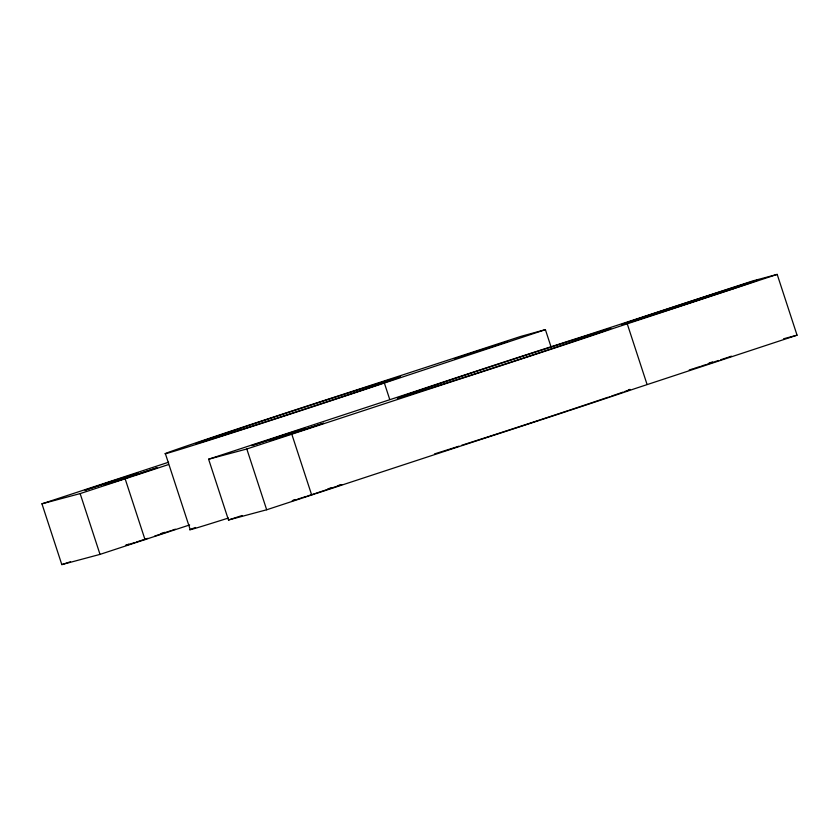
<?xml version="1.0" encoding="UTF-8"?>
<svg xmlns="http://www.w3.org/2000/svg" width="839" height="839" viewBox="0 0 839 839"><rect width="100%" height="100%" fill="white"/><g stroke="black" fill="none" stroke-linecap="round" stroke-linejoin="round"><path stroke-width="1.26" d="M777.187 274.395L614.83 327.913A143.888 1.258 -18.1 0 1 455.388 380.487L246.813 448.991L208.607 459.216L228.481 520.002L266.676 509.776L475.252 441.272A143.888 1.258 -18.1 0 0 634.704 388.698L797.05 335.181L777.187 274.395L752.719 280.939L583.692 336.25A143.888 1.258 -18.1 0 0 417.245 390.691L208.607 459.216M125.588 545.266L128.87 544.133M172.047 530.321L175.33 529.189M292.245 500.663L295.527 499.53M341.987 484.585L328.049 489.284M170.862 530.72L154.743 536.079M607.96 397.287L591.002 403.003A111.912 0.975 -18.1 0 1 568.716 410.428M609.166 396.878L610.026 396.595M727.843 357.383L731.409 356.176M720.753 359.742L726.658 357.781M545.402 329.643L521.061 336.334L342.207 394.634A139.893 1.217 -18.1 0 0 167.192 453.27A139.893 1.217 -18.1 0 0 384.367 383.035L545.402 329.643L551.108 347.073M134.869 475.304L157.05 467.826L104.13 485.068L127.937 477.569M326.948 489.651L315.621 493.374M715.216 361.567L718.541 360.476M189.624 524.952L100.019 554.38L61.813 564.605L41.95 503.82L168.618 462.216M41.95 503.82L80.145 493.594L168.513 464.565M61.813 564.605L70.507 561.752M228.481 520.002L242.135 515.513M709.018 363.088L712.479 361.955M707.162 364.21L714.104 361.934M147.8 538.355L136.149 542.12M701.53 366.035L706.039 364.566M307.703 495.943L314.468 493.752M161.088 533.52L164.759 532.335M694.293 368.363L700.408 366.402M461.544 445.352L462.656 444.995M463.883 444.597L486.012 437.486A111.912 0.975 -18.1 0 0 539.624 420.014M327.755 488.917L331.426 487.732M302.816 497.517L306.487 496.342M130.884 543.798L134.932 542.508M689.228 369.978L693.276 368.688M297.541 499.195L301.589 497.915M126.217 545.256L129.867 544.123M337.708 485.739L341.358 484.596M292.874 500.652L296.534 499.52M783.595 338.778L797.05 335.181M627.194 323.655L647.058 384.44M384.367 383.035L389.663 399.228M291.804 434.214L311.678 495M246.813 448.991L266.676 509.776M165.346 453.542L190.18 529.524M125.147 478.817L145.011 539.603M80.145 493.594L100.019 554.38M628.673 389.736A111.912 0.975 -18.1 0 1 624.709 391.519M623.167 392.065A111.912 0.975 -18.1 0 1 611.474 396.102M567.395 410.858A111.912 0.975 -18.1 0 1 540.809 419.626M458.933 446.191A111.912 0.975 -18.1 0 1 442.352 451.455M441.314 451.781A111.912 0.975 -18.1 0 1 434.487 453.92M228.439 518.03A139.893 1.217 -18.1 0 1 195.571 527.49M455.86 358.284L454.423 358.819L507.459 341.525L455.86 358.284M86.627 489.598L85.033 490.186L137.953 472.934L86.627 489.598M253.284 444.995L251.69 445.582L304.62 428.33L253.284 444.995M272.381 439.888L270.787 440.475L323.707 423.223L272.381 439.888M436.49 384.629L417.465 391.047A111.912 0.975 -18.1 0 0 441.681 384.566L466.148 376.701A111.912 0.975 -18.1 0 0 571.139 342.218L590.163 335.81A111.912 0.975 -18.1 0 0 565.947 342.281L541.48 350.157A111.912 0.975 -18.1 0 0 436.49 384.629M733.234 288.658L665.746 310.829A71.944 0.629 -18.1 0 1 631.18 321.169A71.944 0.629 -18.1 0 1 734.586 287.211A71.944 0.629 -18.1 0 1 733.234 288.658M239.891 430.092A107.916 0.944 -18.1 0 0 400.193 376.963A107.916 0.944 -18.1 0 0 253.682 423.873A107.916 0.944 -18.1 0 0 239.891 430.092"/></g></svg>
